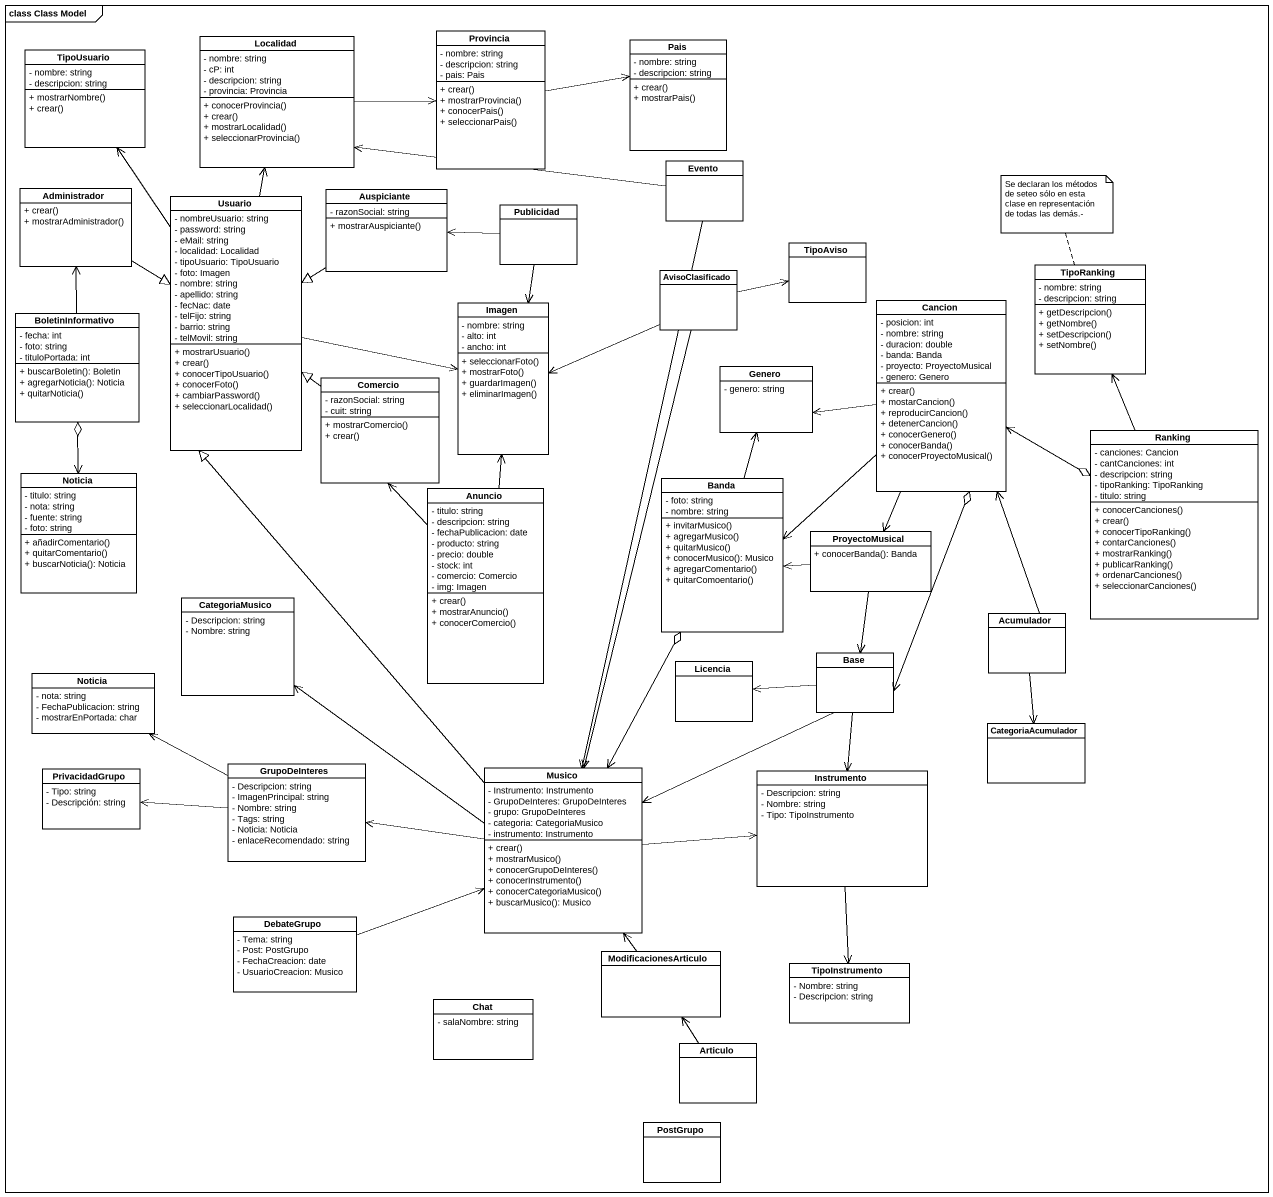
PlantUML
@startuml
mainframe class Class Model
hide circle
hide empty members
skinparam classAttributeIconSize 0
class TipoUsuario {
  - nombre: string
  - descripcion: string
  + mostrarNombre()
  + crear()
}
class Localidad {
  - nombre: string
  - cP: int
  - descripcion: string
  - provincia: Provincia
  + conocerProvincia()
  + crear()
  + mostrarLocalidad()
  + seleccionarProvincia()
}
class Provincia {
  - nombre: string
  - descripcion: string
  - pais: Pais
  + crear()
  + mostrarProvincia()
  + conocerPais()
  + seleccionarPais()
}
class Pais {
  - nombre: string
  - descripcion: string
  + crear()
  + mostrarPais()
}
class Evento
class Administrador {
  + crear()
  + mostrarAdministrador()
}
class Usuario {
  - nombreUsuario: string
  - password: string
  - eMail: string
  - localidad: Localidad
  - tipoUsuario: TipoUsuario
  - foto: Imagen
  - nombre: string
  - apellido: string
  - fecNac: date
  - telFijo: string
  - barrio: string
  - telMovil: string
  + mostrarUsuario()
  + crear()
  + conocerTipoUsuario()
  + conocerFoto()
  + cambiarPassword()
  + seleccionarLocalidad()
}
class Auspiciante {
  - razonSocial: string
  + mostrarAuspiciante()
}
class Publicidad
class TipoAviso
class AvisoClasificado
class TipoRanking {
  - nombre: string
  - descripcion: string
  + getDescripcion()
  + getNombre()
  + setDescripcion()
  + setNombre()
}
class BoletinInformativo {
  - fecha: int
  - foto: string
  - tituloPortada: int
  + buscarBoletin(): Boletin
  + agregarNoticia(): Noticia
  + quitarNoticia()
}
class Imagen {
  - nombre: string
  - alto: int
  - ancho: int
  + seleccionarFoto()
  + mostrarFoto()
  + guardarImagen()
  + eliminarImagen()
}
class Cancion {
  - posicion: int
  - nombre: string
  - duracion: double
  - banda: Banda
  - proyecto: ProyectoMusical
  - genero: Genero
  + crear()
  + mostarCancion()
  + reproducirCancion()
  + detenerCancion()
  + conocerGenero()
  + conocerBanda()
  + conocerProyectoMusical()
}
class Comercio {
  - razonSocial: string
  - cuit: string
  + mostrarComercio()
  + crear()
}
class Genero {
  - genero: string
}
class Ranking {
  - canciones: Cancion
  - cantCanciones: int
  - descripcion: string
  - tipoRanking: TipoRanking
  - titulo: string
  + conocerCanciones()
  + crear()
  + conocerTipoRanking()
  + contarCanciones()
  + mostrarRanking()
  + publicarRanking()
  + ordenarCanciones()
  + seleccionarCanciones()
}
class Noticia {
  - titulo: string
  - nota: string
  - fuente: string
  - foto: string
  + añadirComentario()
  + quitarComentario()
  + buscarNoticia(): Noticia
}
class Anuncio {
  - titulo: string
  - descripcion: string
  - fechaPublicacion: date
  - producto: string
  - precio: double
  - stock: int
  - comercio: Comercio
  - img: Imagen
  + crear()
  + mostrarAnuncio()
  + conocerComercio()
}
class Banda {
  - foto: string
  - nombre: string
  + invitarMusico()
  + agregarMusico()
  + quitarMusico()
  + conocerMusico(): Musico
  + agregarComentario()
  + quitarComoentario()
}
class ProyectoMusical {
  + conocerBanda(): Banda
}
class CategoriaMusico {
  - Descripcion: string
  - Nombre: string
}
class Acumulador
class Licencia
class Base
class "Noticia" as Noticia_2 {
  - nota: string
  - FechaPublicacion: string
  - mostrarEnPortada: char
}
class CategoriaAcumulador
class PrivacidadGrupo {
  - Tipo: string
  - Descripción: string
}
class GrupoDeInteres {
  - Descripcion: string
  - ImagenPrincipal: string
  - Nombre: string
  - Tags: string
  - Noticia: Noticia
  - enlaceRecomendado: string
}
class Musico {
  - Instrumento: Instrumento
  - GrupoDeInteres: GrupoDeInteres
  - grupo: GrupoDeInteres
  - categoria: CategoriaMusico
  - instrumento: Instrumento
  + crear()
  + mostrarMusico()
  + conocerGrupoDeInteres()
  + conocerInstrumento()
  + conocerCategoriaMusico()
  + buscarMusico(): Musico
}
class Instrumento {
  - Descripcion: string
  - Nombre: string
  - Tipo: TipoInstrumento
}
class DebateGrupo {
  - Tema: string
  - Post: PostGrupo
  - FechaCreacion: date
  - UsuarioCreacion: Musico
}
class ModificacionesArticulo
class TipoInstrumento {
  - Nombre: string
  - Descripcion: string
}
class Chat {
  - salaNombre: string
}
class Articulo
class PostGrupo
Localidad -right-> Provincia
Provincia -right-> Pais
Evento -left-> Localidad
Evento --> Musico
Administrador -right-|> Usuario
Usuario -up-> TipoUsuario
Usuario -up-> Localidad
Usuario -right-> Imagen
Auspiciante --|> Usuario
Publicidad -left-> Auspiciante
Publicidad --> Imagen
AvisoClasificado -right-> TipoAviso
AvisoClasificado -left-> Imagen
AvisoClasificado --> Musico
BoletinInformativo -up-> Administrador
Cancion -left-> Genero
Cancion <-right-o Ranking
Cancion --> Banda
Cancion --> ProyectoMusical
Comercio -up-|> Usuario
Ranking -up-> TipoRanking
Noticia <-up-o BoletinInformativo
Anuncio -up-> Imagen
Anuncio -up-> Comercio
Banda -up-> Genero
ProyectoMusical -left-> Banda
ProyectoMusical --> Base
Acumulador -up-> Cancion
Acumulador --> CategoriaAcumulador
Base <-up-o Cancion
Base -left-> Licencia
Base -left-> Musico
Base --> Instrumento
GrupoDeInteres -left-> Noticia_2
GrupoDeInteres -left-> PrivacidadGrupo
Musico -up-|> Usuario
Musico <-up-o Banda
Musico -up-> CategoriaMusico
Musico -left-> GrupoDeInteres
Musico -right-> Instrumento
Instrumento --> TipoInstrumento
DebateGrupo -right-> Musico
ModificacionesArticulo -up-> Musico
Articulo -up-> ModificacionesArticulo
note top of TipoRanking : Se declaran los métodos de seteo sólo en esta clase en representación de todas las demás.-
@enduml
